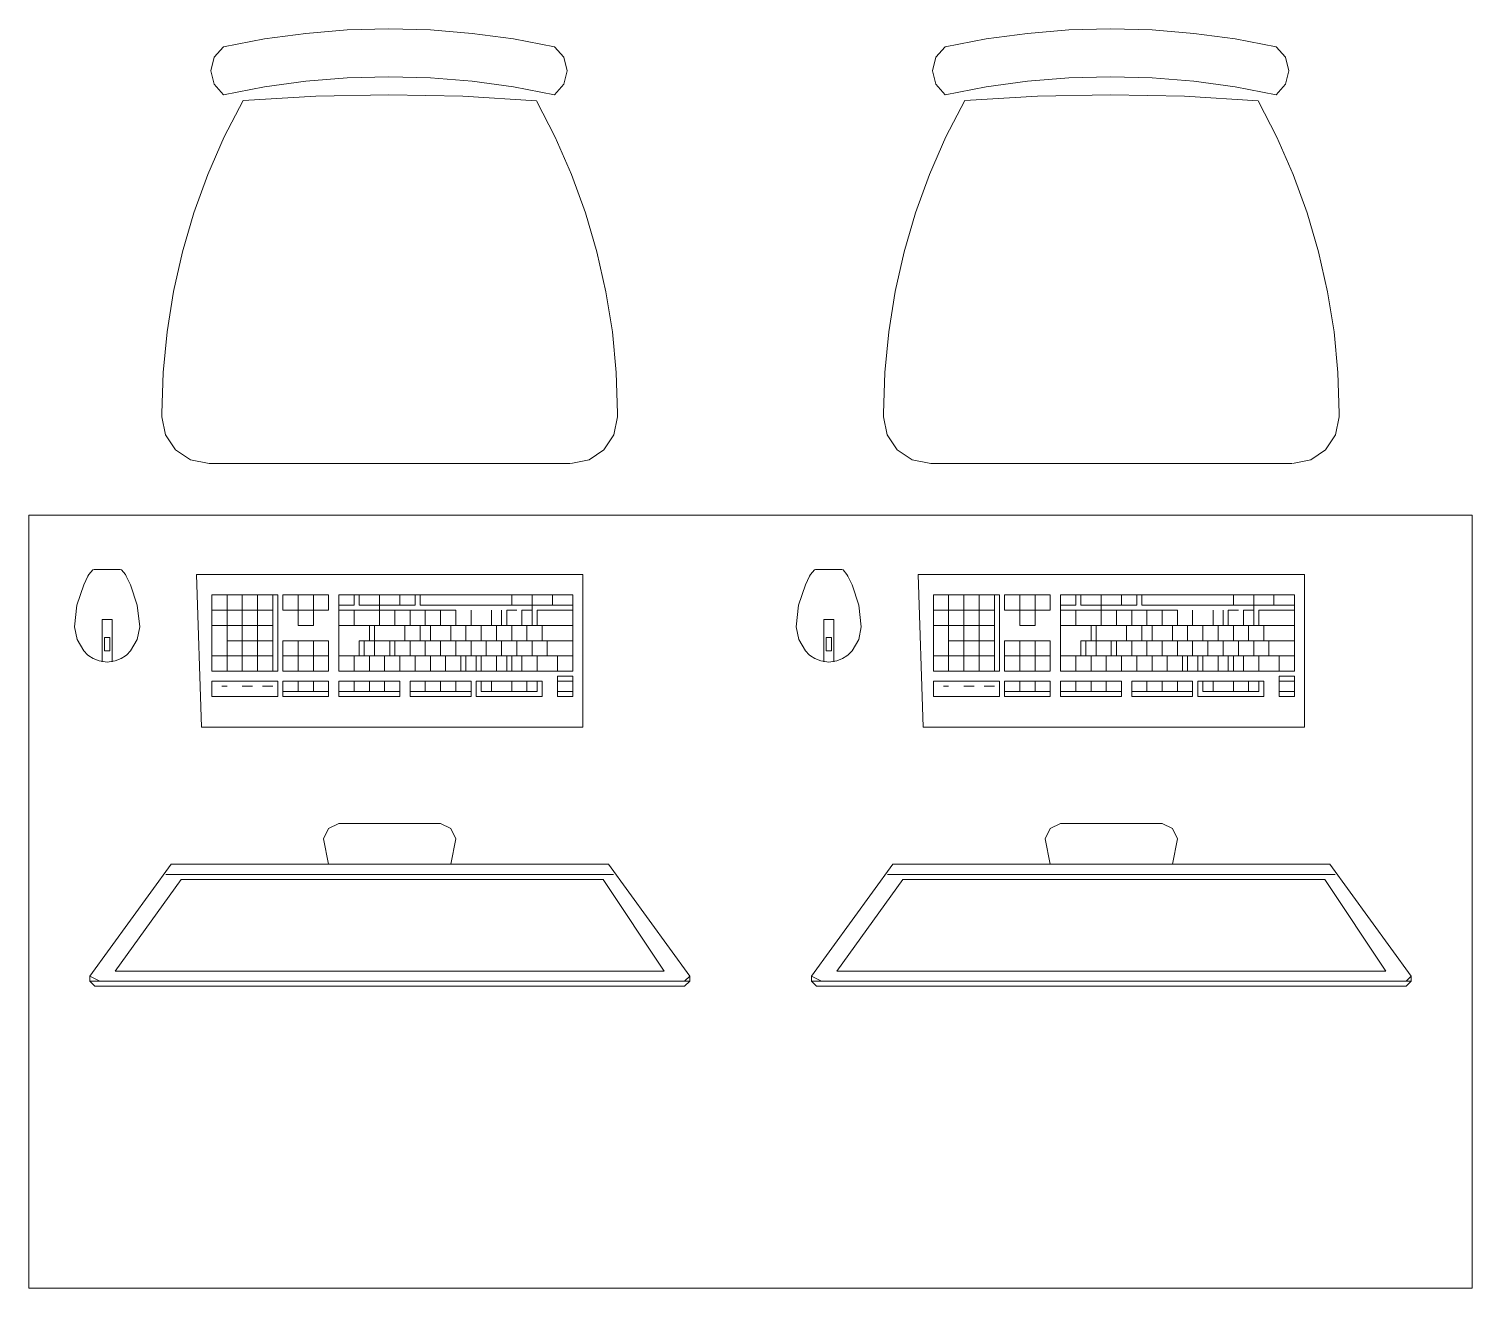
# Model space of a CAD drawing. Header units: millimetres. Extents: x 0 to 1189, y 0 to 841.
# Drawn here: x 826.52 to 840.52, y 622.41 to 634.63 of the extents above; entities that cross this region are included whole.
import ezdxf

# ---------------------------------------------------------------- set-up
doc = ezdxf.new("R2010")
doc.units = ezdxf.units.MM

msp = doc.modelspace()

# ---------------------------------------------------------------- linework, layer by layer
at = {"color": 253, "lineweight": 0, "true_color": 0x999999}
for points in [[(828.404266, 634.45574), (828.801438, 634.531865), (829.201892, 634.58624), (829.604783, 634.618865), (830.009268, 634.62974), (830.413753, 634.618865), (830.816644, 634.58624), (831.217098, 634.531865), (831.614271, 634.45574)], [(835.404276, 634.45574), (835.801449, 634.531865), (836.201903, 634.58624), (836.604794, 634.618865), (837.009279, 634.62974), (837.413764, 634.618865), (837.816655, 634.58624), (838.217109, 634.531865), (838.614281, 634.45574)], [(828.404266, 633.990739), (828.31389, 634.092239), (828.281265, 634.22374), (828.31389, 634.355115), (828.404266, 634.45574)], [(831.614271, 634.45574), (831.704646, 634.355115), (831.737271, 634.22374), (831.704646, 634.092239), (831.614271, 633.990739)], [(835.404276, 633.990739), (835.313901, 634.092239), (835.281276, 634.22374), (835.313901, 634.355115), (835.404276, 634.45574)], [(838.614281, 634.45574), (838.704656, 634.355115), (838.737281, 634.22374), (838.704656, 634.092239), (838.614281, 633.990739)], [(828.404266, 633.990739), (828.801438, 634.067021), (829.201892, 634.121739), (829.604783, 634.154708), (830.009268, 634.16574), (830.413753, 634.154708), (830.816644, 634.121739), (831.217098, 634.067021), (831.614271, 633.990739)], [(835.404276, 633.990739), (835.801449, 634.067021), (836.201903, 634.121739), (836.604794, 634.154708), (837.009279, 634.16574), (837.413764, 634.154708), (837.816655, 634.121739), (838.217109, 634.067021), (838.614281, 633.990739)], [(827.806265, 630.883735), (827.806265, 630.896735), (827.818919, 631.294368), (827.856687, 631.689236), (827.919275, 632.080166), (828.00639, 632.465987), (828.11774, 632.845527), (828.253031, 633.217613), (828.411971, 633.581075), (828.594266, 633.934739)], [(828.594266, 633.934739), (829.301392, 633.976614), (830.009268, 633.990739), (830.724644, 633.976364), (831.43927, 633.932739)], [(831.43927, 633.932739), (831.621565, 633.579448), (831.780505, 633.216347), (831.915796, 632.844599), (832.027146, 632.465362), (832.114262, 632.079797), (832.17685, 631.689064), (832.214617, 631.294323), (832.227271, 630.896735), (832.227271, 630.883735)], [(834.806275, 630.883735), (834.806275, 630.896735), (834.81893, 631.294368), (834.856697, 631.689236), (834.919285, 632.080166), (835.006401, 632.465987), (835.11775, 632.845527), (835.253042, 633.217613), (835.411981, 633.581075), (835.594277, 633.934739)], [(835.594277, 633.934739), (836.301403, 633.976614), (837.009279, 633.990739), (837.724655, 633.976364), (838.439281, 633.932739)], [(838.439281, 633.932739), (838.621576, 633.579448), (838.780516, 633.216347), (838.915807, 632.844599), (839.027157, 632.465362), (839.114272, 632.079797), (839.17686, 631.689064), (839.214628, 631.294323), (839.227282, 630.896735), (839.227282, 630.883735)], [(828.265265, 630.411734), (828.083281, 630.447515), (827.93864, 630.544984), (827.841062, 630.689328), (827.805265, 630.865735), (827.806265, 630.883735)], [(832.227271, 630.883735), (832.227271, 630.865735), (832.191631, 630.689328), (832.094396, 630.544984), (831.950099, 630.447515), (831.773271, 630.411734)], [(835.265276, 630.411734), (835.083291, 630.447515), (834.938651, 630.544984), (834.841072, 630.689328), (834.805275, 630.865735), (834.806275, 630.883735)], [(839.227282, 630.883735), (839.227282, 630.865735), (839.191641, 630.689328), (839.094407, 630.544984), (838.95011, 630.447515), (838.773281, 630.411734)], [(831.767271, 630.411734), (828.265265, 630.411734)], [(838.767281, 630.411734), (835.265276, 630.411734)], [(840.516284, 629.911733), (826.516263, 629.911733)], [(826.516263, 629.911733), (826.516263, 622.411722)], [(840.516284, 622.411722), (840.516284, 629.911733)], [(827.050264, 629.236732), (827.089264, 629.319732)], [(827.089264, 629.319732), (827.099264, 629.334732)], [(827.099264, 629.334732), (827.137264, 629.379732)], [(827.137264, 629.379732), (827.148264, 629.384732)], [(827.148264, 629.384732), (827.255264, 629.384732)], [(827.255264, 629.384732), (827.403264, 629.384732)], [(827.403264, 629.384732), (827.414264, 629.379732)], [(827.414264, 629.379732), (827.452264, 629.334732)], [(827.452264, 629.334732), (827.461264, 629.319732)], [(827.461264, 629.319732), (827.501264, 629.236732)], [(828.142265, 629.334732), (831.890271, 629.334732)], [(828.192265, 627.85573), (828.142265, 629.334732)], [(831.890271, 629.334732), (831.890271, 627.85573)], [(834.050274, 629.236732), (834.089274, 629.319732)], [(834.089274, 629.319732), (834.099274, 629.334732)], [(834.099274, 629.334732), (834.137274, 629.379732)], [(834.137274, 629.379732), (834.148274, 629.384732)], [(834.148274, 629.384732), (834.255275, 629.384732)], [(834.255275, 629.384732), (834.403275, 629.384732)], [(834.403275, 629.384732), (834.414275, 629.379732)], [(834.414275, 629.379732), (834.452275, 629.334732)], [(834.452275, 629.334732), (834.461275, 629.319732)], [(834.461275, 629.319732), (834.501275, 629.236732)], [(835.142276, 629.334732), (838.890282, 629.334732)], [(835.192276, 627.85573), (835.142276, 629.334732)], [(838.890282, 629.334732), (838.890282, 627.85573)], [(826.960263, 628.828731), (826.983138, 629.037607), (827.050264, 629.236732)], [(827.501264, 629.236732), (827.568389, 629.037607), (827.591264, 628.828731)], [(833.960274, 628.828731), (833.983149, 629.037607), (834.050274, 629.236732)], [(834.501275, 629.236732), (834.5684, 629.037607), (834.591275, 628.828731)], [(828.290265, 629.137732), (828.290265, 628.397731)], [(828.931266, 629.137732), (828.290265, 629.137732)], [(828.290265, 629.137732), (828.290265, 628.545731)], [(828.438266, 629.137732), (828.290265, 629.137732)], [(828.438266, 628.545731), (828.438266, 629.137732)], [(828.438266, 629.137732), (828.586266, 629.137732)], [(828.438266, 628.989732), (828.438266, 629.137732)], [(828.586266, 629.137732), (828.586266, 628.989732)], [(828.586266, 629.137732), (828.586266, 628.989732)], [(828.882266, 629.137732), (828.635266, 629.137732)], [(828.734266, 629.137732), (828.734266, 628.397731)], [(828.882266, 628.989732), (828.882266, 629.137732)], [(828.931266, 628.397731), (828.931266, 629.137732)], [(828.981266, 629.137732), (829.277267, 629.137732)], [(828.981266, 629.039732), (828.981266, 629.137732)], [(828.981266, 629.137732), (828.981266, 628.989732)], [(829.424267, 629.137732), (828.981266, 629.137732)], [(829.129267, 628.989732), (829.129267, 629.137732)], [(829.277267, 629.137732), (829.277267, 629.039732)], [(829.277267, 628.841731), (829.277267, 629.137732)], [(829.326267, 629.137732), (829.424267, 629.137732)], [(829.424267, 629.137732), (829.424267, 629.039732)], [(829.424267, 628.989732), (829.424267, 629.137732)], [(829.523267, 629.137732), (829.523267, 628.397731)], [(831.792271, 629.137732), (829.523267, 629.137732)], [(829.523267, 629.137732), (829.671268, 629.137732)], [(829.523267, 629.039732), (829.523267, 629.137732)], [(829.671268, 629.039732), (829.523267, 629.039732)], [(829.671268, 629.137732), (829.671268, 629.039732)], [(829.720268, 629.137732), (829.918268, 629.137732)], [(829.720268, 629.039732), (829.720268, 629.137732)], [(829.918268, 629.039732), (829.720268, 629.039732)], [(829.918268, 629.137732), (830.263268, 629.137732)], [(829.918268, 629.137732), (829.918268, 628.841731)], [(829.918268, 629.039732), (829.918268, 629.137732)], [(830.263268, 629.039732), (829.918268, 629.039732)], [(830.115268, 629.039732), (830.115268, 629.137732)], [(830.115268, 629.137732), (830.115268, 629.039732)], [(830.263268, 629.137732), (830.263268, 629.039732)], [(830.312269, 629.137732), (830.312269, 629.039732)], [(831.20027, 629.137732), (830.312269, 629.137732)], [(830.312269, 629.039732), (831.20027, 629.039732)], [(831.20027, 629.137732), (831.39727, 629.137732)], [(831.20027, 629.039732), (831.20027, 629.137732)], [(831.20027, 629.039732), (831.20027, 629.137732)], [(831.792271, 629.039732), (831.20027, 629.039732)], [(831.39727, 629.137732), (831.792271, 629.137732)], [(831.39727, 628.841731), (831.39727, 629.137732)], [(831.39727, 629.137732), (831.39727, 629.039732)], [(831.59427, 629.137732), (831.59427, 629.039732)], [(831.792271, 628.397731), (831.792271, 629.137732)], [(831.792271, 629.137732), (831.792271, 629.039732)], [(835.290276, 629.137732), (835.290276, 628.397731)], [(835.931277, 629.137732), (835.290276, 629.137732)], [(835.290276, 629.137732), (835.290276, 628.545731)], [(835.438276, 629.137732), (835.290276, 629.137732)], [(835.438276, 628.545731), (835.438276, 629.137732)], [(835.438276, 629.137732), (835.586277, 629.137732)], [(835.438276, 628.989732), (835.438276, 629.137732)], [(835.586277, 629.137732), (835.586277, 628.989732)], [(835.586277, 629.137732), (835.586277, 628.989732)], [(835.882277, 629.137732), (835.635277, 629.137732)], [(835.734277, 629.137732), (835.734277, 628.397731)], [(835.882277, 628.989732), (835.882277, 629.137732)], [(835.931277, 628.397731), (835.931277, 629.137732)], [(835.981277, 629.137732), (836.277278, 629.137732)], [(835.981277, 629.039732), (835.981277, 629.137732)], [(835.981277, 629.137732), (835.981277, 628.989732)], [(836.424278, 629.137732), (835.981277, 629.137732)], [(836.129277, 628.989732), (836.129277, 629.137732)], [(836.277278, 629.137732), (836.277278, 629.039732)], [(836.277278, 628.841731), (836.277278, 629.137732)], [(836.326278, 629.137732), (836.424278, 629.137732)], [(836.424278, 629.137732), (836.424278, 629.039732)], [(836.424278, 628.989732), (836.424278, 629.137732)], [(836.523278, 629.137732), (836.523278, 628.397731)], [(838.792281, 629.137732), (836.523278, 629.137732)], [(836.523278, 629.137732), (836.671278, 629.137732)], [(836.523278, 629.039732), (836.523278, 629.137732)], [(836.671278, 629.039732), (836.523278, 629.039732)], [(836.671278, 629.137732), (836.671278, 629.039732)], [(836.720278, 629.137732), (836.918279, 629.137732)], [(836.720278, 629.039732), (836.720278, 629.137732)], [(836.918279, 629.039732), (836.720278, 629.039732)], [(836.918279, 629.137732), (837.263279, 629.137732)], [(836.918279, 629.137732), (836.918279, 628.841731)], [(836.918279, 629.039732), (836.918279, 629.137732)], [(837.263279, 629.039732), (836.918279, 629.039732)], [(837.115279, 629.039732), (837.115279, 629.137732)], [(837.115279, 629.137732), (837.115279, 629.039732)], [(837.263279, 629.137732), (837.263279, 629.039732)], [(837.312279, 629.137732), (837.312279, 629.039732)], [(838.200281, 629.137732), (837.312279, 629.137732)], [(837.312279, 629.039732), (838.200281, 629.039732)], [(838.200281, 629.137732), (838.397281, 629.137732)], [(838.200281, 629.039732), (838.200281, 629.137732)], [(838.200281, 629.039732), (838.200281, 629.137732)], [(838.792281, 629.039732), (838.200281, 629.039732)], [(838.397281, 629.137732), (838.792281, 629.137732)], [(838.397281, 628.841731), (838.397281, 629.137732)], [(838.397281, 629.137732), (838.397281, 629.039732)], [(838.594281, 629.137732), (838.594281, 629.039732)], [(838.792281, 628.397731), (838.792281, 629.137732)], [(838.792281, 629.137732), (838.792281, 629.039732)], [(827.325264, 628.900732), (827.226264, 628.900732)], [(827.226264, 628.900732), (827.226264, 628.488731)], [(827.325264, 628.488731), (827.325264, 628.900732)], [(828.290265, 628.989732), (828.586266, 628.989732)], [(828.438266, 628.545731), (828.438266, 628.989732)], [(828.586266, 628.545731), (828.586266, 628.989732)], [(828.586266, 628.989732), (828.882266, 628.989732)], [(828.635266, 628.989732), (828.882266, 628.989732)], [(828.882266, 628.989732), (828.882266, 628.545731)], [(828.981266, 628.989732), (829.129267, 628.989732)], [(828.981266, 628.989732), (829.424267, 628.989732)], [(829.129267, 628.841731), (829.129267, 628.989732)], [(829.129267, 628.841731), (829.129267, 628.989732)], [(829.277267, 628.989732), (829.277267, 628.841731)], [(829.523267, 628.841731), (829.523267, 628.989732)], [(829.918268, 628.989732), (829.523267, 628.989732)], [(829.671268, 628.989732), (829.671268, 628.841731)], [(829.671268, 628.989732), (829.671268, 628.841731)], [(829.918268, 628.841731), (829.918268, 628.989732)], [(829.918268, 628.989732), (830.214268, 628.989732)], [(830.066268, 628.841731), (830.066268, 628.989732)], [(830.214268, 628.841731), (830.214268, 628.989732)], [(830.214268, 628.989732), (830.657269, 628.989732)], [(830.361269, 628.841731), (830.361269, 628.989732)], [(830.509269, 628.841731), (830.509269, 628.989732)], [(830.657269, 628.841731), (830.657269, 628.989732)], [(830.805269, 628.989732), (830.805269, 628.841731)], [(831.00327, 628.841731), (831.00327, 628.989732)], [(831.10127, 628.989732), (831.10127, 628.841731)], [(831.15127, 628.989732), (831.24927, 628.989732)], [(831.15127, 628.841731), (831.15127, 628.989732)], [(831.29827, 628.989732), (831.39727, 628.989732)], [(831.29827, 628.841731), (831.29827, 628.989732)], [(831.44627, 628.989732), (831.44627, 628.841731)], [(831.792271, 628.989732), (831.44627, 628.989732)], [(831.792271, 628.841731), (831.792271, 628.989732)], [(834.325275, 628.900732), (834.226275, 628.900732)], [(834.226275, 628.900732), (834.226275, 628.488731)], [(834.325275, 628.488731), (834.325275, 628.900732)], [(835.290276, 628.989732), (835.586277, 628.989732)], [(835.438276, 628.545731), (835.438276, 628.989732)], [(835.586277, 628.545731), (835.586277, 628.989732)], [(835.586277, 628.989732), (835.882277, 628.989732)], [(835.635277, 628.989732), (835.882277, 628.989732)], [(835.882277, 628.989732), (835.882277, 628.545731)], [(835.981277, 628.989732), (836.129277, 628.989732)], [(835.981277, 628.989732), (836.424278, 628.989732)], [(836.129277, 628.841731), (836.129277, 628.989732)], [(836.129277, 628.841731), (836.129277, 628.989732)], [(836.277278, 628.989732), (836.277278, 628.841731)], [(836.523278, 628.841731), (836.523278, 628.989732)], [(836.918279, 628.989732), (836.523278, 628.989732)], [(836.671278, 628.989732), (836.671278, 628.841731)], [(836.671278, 628.989732), (836.671278, 628.841731)], [(836.918279, 628.841731), (836.918279, 628.989732)], [(836.918279, 628.989732), (837.214279, 628.989732)], [(837.066279, 628.841731), (837.066279, 628.989732)], [(837.214279, 628.841731), (837.214279, 628.989732)], [(837.214279, 628.989732), (837.65728, 628.989732)], [(837.361279, 628.841731), (837.361279, 628.989732)], [(837.50928, 628.841731), (837.50928, 628.989732)], [(837.65728, 628.841731), (837.65728, 628.989732)], [(837.80528, 628.989732), (837.80528, 628.841731)], [(838.00328, 628.841731), (838.00328, 628.989732)], [(838.10128, 628.989732), (838.10128, 628.841731)], [(838.151281, 628.989732), (838.249281, 628.989732)], [(838.151281, 628.841731), (838.151281, 628.989732)], [(838.298281, 628.989732), (838.397281, 628.989732)], [(838.298281, 628.841731), (838.298281, 628.989732)], [(838.446281, 628.989732), (838.446281, 628.841731)], [(838.792281, 628.989732), (838.446281, 628.989732)], [(838.792281, 628.841731), (838.792281, 628.989732)], [(827.050264, 628.595731), (826.983513, 628.703981), (826.960263, 628.828731)], [(827.591264, 628.828731), (827.568014, 628.703981), (827.501264, 628.595731)], [(828.290265, 628.841731), (828.438266, 628.841731)], [(828.734266, 628.841731), (828.438266, 628.841731)], [(828.882266, 628.841731), (828.734266, 628.841731)], [(829.277267, 628.841731), (829.129267, 628.841731)], [(829.277267, 628.841731), (829.129267, 628.841731)], [(829.523267, 628.841731), (829.819268, 628.841731)], [(829.671268, 628.841731), (829.523267, 628.841731)], [(829.523267, 628.545731), (829.523267, 628.841731)], [(829.671268, 628.841731), (829.918268, 628.841731)], [(829.819268, 628.841731), (829.819268, 628.693731)], [(829.868268, 628.693731), (829.868268, 628.841731)], [(829.868268, 628.841731), (829.967268, 628.841731)], [(831.10127, 628.841731), (829.918268, 628.841731)], [(829.967268, 628.841731), (831.05227, 628.841731)], [(830.164268, 628.693731), (830.164268, 628.841731)], [(830.361269, 628.841731), (830.214268, 628.841731)], [(830.312269, 628.693731), (830.312269, 628.841731)], [(830.411269, 628.841731), (830.411269, 628.693731)], [(830.608269, 628.693731), (830.608269, 628.841731)], [(830.756269, 628.693731), (830.756269, 628.841731)], [(830.904269, 628.841731), (830.904269, 628.693731)], [(830.904269, 628.693731), (830.904269, 628.841731)], [(831.05227, 628.841731), (831.20027, 628.841731)], [(831.05227, 628.693731), (831.05227, 628.841731)], [(831.15127, 628.841731), (831.49627, 628.841731)], [(831.20027, 628.841731), (831.20027, 628.693731)], [(831.34827, 628.841731), (831.34827, 628.693731)], [(831.34827, 628.693731), (831.34827, 628.841731)], [(831.44627, 628.841731), (831.792271, 628.841731)], [(831.792271, 628.841731), (831.49627, 628.841731)], [(831.49627, 628.841731), (831.49627, 628.693731)], [(831.49627, 628.841731), (831.49627, 628.693731)], [(831.792271, 628.693731), (831.792271, 628.841731)], [(834.050274, 628.595731), (833.983524, 628.703981), (833.960274, 628.828731)], [(834.591275, 628.828731), (834.568025, 628.703981), (834.501275, 628.595731)], [(835.290276, 628.841731), (835.438276, 628.841731)], [(835.734277, 628.841731), (835.438276, 628.841731)], [(835.882277, 628.841731), (835.734277, 628.841731)], [(836.277278, 628.841731), (836.129277, 628.841731)], [(836.277278, 628.841731), (836.129277, 628.841731)], [(836.523278, 628.841731), (836.819278, 628.841731)], [(836.671278, 628.841731), (836.523278, 628.841731)], [(836.523278, 628.545731), (836.523278, 628.841731)], [(836.671278, 628.841731), (836.918279, 628.841731)], [(836.819278, 628.841731), (836.819278, 628.693731)], [(836.868279, 628.693731), (836.868279, 628.841731)], [(836.868279, 628.841731), (836.967279, 628.841731)], [(838.10128, 628.841731), (836.918279, 628.841731)], [(836.967279, 628.841731), (838.05228, 628.841731)], [(837.164279, 628.693731), (837.164279, 628.841731)], [(837.361279, 628.841731), (837.214279, 628.841731)], [(837.312279, 628.693731), (837.312279, 628.841731)], [(837.411279, 628.841731), (837.411279, 628.693731)], [(837.60828, 628.693731), (837.60828, 628.841731)], [(837.75628, 628.693731), (837.75628, 628.841731)], [(837.90428, 628.841731), (837.90428, 628.693731)], [(837.90428, 628.693731), (837.90428, 628.841731)], [(838.05228, 628.841731), (838.200281, 628.841731)], [(838.05228, 628.693731), (838.05228, 628.841731)], [(838.151281, 628.841731), (838.496281, 628.841731)], [(838.200281, 628.841731), (838.200281, 628.693731)], [(838.348281, 628.841731), (838.348281, 628.693731)], [(838.348281, 628.693731), (838.348281, 628.841731)], [(838.446281, 628.841731), (838.792281, 628.841731)], [(838.792281, 628.841731), (838.496281, 628.841731)], [(838.496281, 628.841731), (838.496281, 628.693731)], [(838.496281, 628.841731), (838.496281, 628.693731)], [(838.792281, 628.693731), (838.792281, 628.841731)], [(827.249264, 628.594731), (827.249264, 628.724731)], [(827.249264, 628.724731), (827.302264, 628.724731)], [(827.302264, 628.724731), (827.302264, 628.594731)], [(828.438266, 628.693731), (828.586266, 628.693731)], [(828.586266, 628.693731), (828.882266, 628.693731)], [(828.981266, 628.545731), (828.981266, 628.693731)], [(828.981266, 628.693731), (828.981266, 628.397731)], [(828.981266, 628.693731), (829.424267, 628.693731)], [(829.424267, 628.693731), (828.981266, 628.693731)], [(829.129267, 628.693731), (829.129267, 628.545731)], [(829.277267, 628.693731), (829.277267, 628.397731)], [(829.424267, 628.397731), (829.424267, 628.693731)], [(829.424267, 628.693731), (829.424267, 628.545731)], [(829.819268, 628.693731), (829.720268, 628.693731)], [(829.720268, 628.693731), (829.720268, 628.545731)], [(830.115268, 628.693731), (829.770268, 628.693731)], [(829.770268, 628.545731), (829.770268, 628.693731)], [(829.868268, 628.693731), (829.868268, 628.545731)], [(830.016268, 628.545731), (830.016268, 628.693731)], [(830.066268, 628.545731), (830.066268, 628.693731)], [(830.066268, 628.693731), (830.361269, 628.693731)], [(830.312269, 628.693731), (830.115268, 628.693731)], [(830.214268, 628.693731), (830.214268, 628.545731)], [(831.34827, 628.693731), (830.312269, 628.693731)], [(830.361269, 628.545731), (830.361269, 628.693731)], [(830.361269, 628.693731), (830.361269, 628.545731)], [(830.509269, 628.545731), (830.509269, 628.693731)], [(830.657269, 628.545731), (830.657269, 628.693731)], [(830.805269, 628.693731), (830.805269, 628.545731)], [(830.805269, 628.545731), (830.805269, 628.693731)], [(830.95327, 628.545731), (830.95327, 628.693731)], [(831.10127, 628.545731), (831.10127, 628.693731)], [(831.49627, 628.693731), (831.24927, 628.693731)], [(831.24927, 628.545731), (831.24927, 628.693731)], [(831.24927, 628.693731), (831.24927, 628.545731)], [(831.39727, 628.693731), (831.54527, 628.693731)], [(831.39727, 628.545731), (831.39727, 628.693731)], [(831.49627, 628.693731), (831.792271, 628.693731)], [(831.54527, 628.693731), (831.54527, 628.545731)], [(831.54527, 628.693731), (831.54527, 628.545731)], [(831.792271, 628.693731), (831.54527, 628.693731)], [(831.792271, 628.545731), (831.792271, 628.693731)], [(834.249275, 628.594731), (834.249275, 628.724731)], [(834.249275, 628.724731), (834.302275, 628.724731)], [(834.302275, 628.724731), (834.302275, 628.594731)], [(835.438276, 628.693731), (835.586277, 628.693731)], [(835.586277, 628.693731), (835.882277, 628.693731)], [(835.981277, 628.545731), (835.981277, 628.693731)], [(835.981277, 628.693731), (835.981277, 628.397731)], [(835.981277, 628.693731), (836.424278, 628.693731)], [(836.424278, 628.693731), (835.981277, 628.693731)], [(836.129277, 628.693731), (836.129277, 628.545731)], [(836.277278, 628.693731), (836.277278, 628.397731)], [(836.424278, 628.397731), (836.424278, 628.693731)], [(836.424278, 628.693731), (836.424278, 628.545731)], [(836.819278, 628.693731), (836.720278, 628.693731)], [(836.720278, 628.693731), (836.720278, 628.545731)], [(837.115279, 628.693731), (836.770278, 628.693731)], [(836.770278, 628.545731), (836.770278, 628.693731)], [(836.868279, 628.693731), (836.868279, 628.545731)], [(837.016279, 628.545731), (837.016279, 628.693731)], [(837.066279, 628.545731), (837.066279, 628.693731)], [(837.066279, 628.693731), (837.361279, 628.693731)], [(837.312279, 628.693731), (837.115279, 628.693731)], [(837.214279, 628.693731), (837.214279, 628.545731)], [(838.348281, 628.693731), (837.312279, 628.693731)], [(837.361279, 628.545731), (837.361279, 628.693731)], [(837.361279, 628.693731), (837.361279, 628.545731)], [(837.50928, 628.545731), (837.50928, 628.693731)], [(837.65728, 628.545731), (837.65728, 628.693731)], [(837.80528, 628.693731), (837.80528, 628.545731)], [(837.80528, 628.545731), (837.80528, 628.693731)], [(837.95328, 628.545731), (837.95328, 628.693731)], [(838.10128, 628.545731), (838.10128, 628.693731)], [(838.496281, 628.693731), (838.249281, 628.693731)], [(838.249281, 628.545731), (838.249281, 628.693731)], [(838.249281, 628.693731), (838.249281, 628.545731)], [(838.397281, 628.693731), (838.545281, 628.693731)], [(838.397281, 628.545731), (838.397281, 628.693731)], [(838.496281, 628.693731), (838.792281, 628.693731)], [(838.545281, 628.693731), (838.545281, 628.545731)], [(838.545281, 628.693731), (838.545281, 628.545731)], [(838.792281, 628.693731), (838.545281, 628.693731)], [(838.792281, 628.545731), (838.792281, 628.693731)], [(827.086264, 628.556731), (827.050264, 628.595731)], [(827.099264, 628.545731), (827.086264, 628.556731)], [(827.141264, 628.520731), (827.099264, 628.545731)], [(827.198264, 628.496731), (827.141264, 628.520731)], [(827.275264, 628.483731), (827.198264, 628.496731)], [(827.302264, 628.594731), (827.249264, 628.594731)], [(827.353264, 628.496731), (827.275264, 628.483731)], [(827.410264, 628.520731), (827.353264, 628.496731)], [(827.452264, 628.545731), (827.410264, 628.520731)], [(827.465264, 628.556731), (827.452264, 628.545731)], [(827.501264, 628.595731), (827.465264, 628.556731)], [(828.290265, 628.545731), (828.734266, 628.545731)], [(828.290265, 628.397731), (828.290265, 628.545731)], [(828.290265, 628.545731), (828.438266, 628.545731)], [(828.438266, 628.545731), (828.438266, 628.397731)], [(828.586266, 628.545731), (828.487266, 628.545731)], [(828.586266, 628.545731), (828.586266, 628.397731)], [(828.882266, 628.545731), (828.635266, 628.545731)], [(828.783266, 628.545731), (828.882266, 628.545731)], [(828.882266, 628.545731), (828.882266, 628.397731)], [(828.981266, 628.397731), (828.981266, 628.545731)], [(829.424267, 628.545731), (828.981266, 628.545731)], [(829.129267, 628.545731), (829.129267, 628.397731)], [(829.424267, 628.545731), (829.424267, 628.397731)], [(829.523267, 628.545731), (829.671268, 628.545731)], [(829.523267, 628.397731), (829.523267, 628.545731)], [(829.720268, 628.545731), (829.523267, 628.545731)], [(829.671268, 628.397731), (829.671268, 628.545731)], [(829.671268, 628.545731), (829.819268, 628.545731)], [(830.016268, 628.545731), (829.770268, 628.545731)], [(829.819268, 628.545731), (830.263268, 628.545731)], [(829.819268, 628.397731), (829.819268, 628.545731)], [(829.967268, 628.545731), (829.967268, 628.397731)], [(829.967268, 628.397731), (829.967268, 628.545731)], [(830.361269, 628.545731), (830.066268, 628.545731)], [(830.115268, 628.545731), (830.115268, 628.397731)], [(830.95327, 628.545731), (830.263268, 628.545731)], [(830.263268, 628.545731), (830.263268, 628.397731)], [(830.509269, 628.545731), (830.361269, 628.545731)], [(830.411269, 628.545731), (830.411269, 628.397731)], [(830.411269, 628.397731), (830.411269, 628.545731)], [(830.559269, 628.545731), (830.559269, 628.397731)], [(830.707269, 628.545731), (830.707269, 628.397731)], [(830.756269, 628.545731), (830.855269, 628.545731)], [(830.756269, 628.397731), (830.756269, 628.545731)], [(830.855269, 628.545731), (830.855269, 628.397731)], [(830.904269, 628.545731), (831.00327, 628.545731)], [(830.904269, 628.397731), (830.904269, 628.545731)], [(830.95327, 628.545731), (831.792271, 628.545731)], [(831.05227, 628.397731), (831.05227, 628.545731)], [(831.15127, 628.545731), (831.15127, 628.397731)], [(831.20027, 628.397731), (831.20027, 628.545731)], [(831.29827, 628.545731), (831.29827, 628.397731)], [(831.44627, 628.545731), (831.44627, 628.397731)], [(831.54527, 628.545731), (831.792271, 628.545731)], [(831.644271, 628.545731), (831.644271, 628.397731)], [(831.644271, 628.397731), (831.644271, 628.545731)], [(831.792271, 628.545731), (831.792271, 628.397731)], [(834.086274, 628.556731), (834.050274, 628.595731)], [(834.099274, 628.545731), (834.086274, 628.556731)], [(834.141274, 628.520731), (834.099274, 628.545731)], [(834.198274, 628.496731), (834.141274, 628.520731)], [(834.275275, 628.483731), (834.198274, 628.496731)], [(834.302275, 628.594731), (834.249275, 628.594731)], [(834.353275, 628.496731), (834.275275, 628.483731)], [(834.410275, 628.520731), (834.353275, 628.496731)], [(834.452275, 628.545731), (834.410275, 628.520731)], [(834.465275, 628.556731), (834.452275, 628.545731)], [(834.501275, 628.595731), (834.465275, 628.556731)], [(835.290276, 628.545731), (835.734277, 628.545731)], [(835.290276, 628.397731), (835.290276, 628.545731)], [(835.290276, 628.545731), (835.438276, 628.545731)], [(835.438276, 628.545731), (835.438276, 628.397731)], [(835.586277, 628.545731), (835.487276, 628.545731)], [(835.586277, 628.545731), (835.586277, 628.397731)], [(835.882277, 628.545731), (835.635277, 628.545731)], [(835.783277, 628.545731), (835.882277, 628.545731)], [(835.882277, 628.545731), (835.882277, 628.397731)], [(835.981277, 628.397731), (835.981277, 628.545731)], [(836.424278, 628.545731), (835.981277, 628.545731)], [(836.129277, 628.545731), (836.129277, 628.397731)], [(836.424278, 628.545731), (836.424278, 628.397731)], [(836.523278, 628.545731), (836.671278, 628.545731)], [(836.523278, 628.397731), (836.523278, 628.545731)], [(836.720278, 628.545731), (836.523278, 628.545731)], [(836.671278, 628.397731), (836.671278, 628.545731)], [(836.671278, 628.545731), (836.819278, 628.545731)], [(837.016279, 628.545731), (836.770278, 628.545731)], [(836.819278, 628.545731), (837.263279, 628.545731)], [(836.819278, 628.397731), (836.819278, 628.545731)], [(836.967279, 628.545731), (836.967279, 628.397731)], [(836.967279, 628.397731), (836.967279, 628.545731)], [(837.361279, 628.545731), (837.066279, 628.545731)], [(837.115279, 628.545731), (837.115279, 628.397731)], [(837.95328, 628.545731), (837.263279, 628.545731)], [(837.263279, 628.545731), (837.263279, 628.397731)], [(837.50928, 628.545731), (837.361279, 628.545731)], [(837.411279, 628.545731), (837.411279, 628.397731)], [(837.411279, 628.397731), (837.411279, 628.545731)], [(837.55928, 628.545731), (837.55928, 628.397731)], [(837.70728, 628.545731), (837.70728, 628.397731)], [(837.75628, 628.545731), (837.85528, 628.545731)], [(837.75628, 628.397731), (837.75628, 628.545731)], [(837.85528, 628.545731), (837.85528, 628.397731)], [(837.90428, 628.545731), (838.00328, 628.545731)], [(837.90428, 628.397731), (837.90428, 628.545731)], [(837.95328, 628.545731), (838.792281, 628.545731)], [(838.05228, 628.397731), (838.05228, 628.545731)], [(838.151281, 628.545731), (838.151281, 628.397731)], [(838.200281, 628.397731), (838.200281, 628.545731)], [(838.298281, 628.545731), (838.298281, 628.397731)], [(838.446281, 628.545731), (838.446281, 628.397731)], [(838.545281, 628.545731), (838.792281, 628.545731)], [(838.644281, 628.545731), (838.644281, 628.397731)], [(838.644281, 628.397731), (838.644281, 628.545731)], [(838.792281, 628.545731), (838.792281, 628.397731)], [(828.438266, 628.397731), (828.290265, 628.397731)], [(828.290265, 628.397731), (828.931266, 628.397731)], [(828.882266, 628.397731), (828.487266, 628.397731)], [(829.129267, 628.397731), (828.981266, 628.397731)], [(828.981266, 628.397731), (829.424267, 628.397731)], [(829.277267, 628.397731), (829.129267, 628.397731)], [(829.424267, 628.397731), (829.326267, 628.397731)], [(829.523267, 628.397731), (831.792271, 628.397731)], [(829.819268, 628.397731), (829.523267, 628.397731)], [(829.967268, 628.397731), (829.819268, 628.397731)], [(830.115268, 628.397731), (829.967268, 628.397731)], [(830.263268, 628.397731), (830.115268, 628.397731)], [(831.00327, 628.397731), (830.756269, 628.397731)], [(831.29827, 628.397731), (831.05227, 628.397731)], [(831.44627, 628.397731), (831.34827, 628.397731)], [(831.792271, 628.397731), (831.49627, 628.397731)], [(831.644271, 628.348731), (831.792271, 628.348731)], [(831.644271, 628.15173), (831.644271, 628.348731)], [(831.792271, 628.348731), (831.792271, 628.15173)], [(835.438276, 628.397731), (835.290276, 628.397731)], [(835.290276, 628.397731), (835.931277, 628.397731)], [(835.882277, 628.397731), (835.487276, 628.397731)], [(836.129277, 628.397731), (835.981277, 628.397731)], [(835.981277, 628.397731), (836.424278, 628.397731)], [(836.277278, 628.397731), (836.129277, 628.397731)], [(836.424278, 628.397731), (836.326278, 628.397731)], [(836.523278, 628.397731), (838.792281, 628.397731)], [(836.819278, 628.397731), (836.523278, 628.397731)], [(836.967279, 628.397731), (836.819278, 628.397731)], [(837.115279, 628.397731), (836.967279, 628.397731)], [(837.263279, 628.397731), (837.115279, 628.397731)], [(838.00328, 628.397731), (837.75628, 628.397731)], [(838.298281, 628.397731), (838.05228, 628.397731)], [(838.446281, 628.397731), (838.348281, 628.397731)], [(838.792281, 628.397731), (838.496281, 628.397731)], [(838.644281, 628.348731), (838.792281, 628.348731)], [(838.644281, 628.15173), (838.644281, 628.348731)], [(838.792281, 628.348731), (838.792281, 628.15173)], [(828.290265, 628.299731), (828.290265, 628.15173)], [(828.931266, 628.299731), (828.290265, 628.299731)], [(828.389266, 628.250731), (828.438266, 628.250731)], [(828.438266, 628.250731), (828.389266, 628.250731)], [(828.586266, 628.250731), (828.685266, 628.250731)], [(828.685266, 628.250731), (828.586266, 628.250731)], [(828.882266, 628.250731), (828.783266, 628.250731)], [(828.882266, 628.250731), (828.783266, 628.250731)], [(828.931266, 628.15173), (828.931266, 628.299731)], [(828.981266, 628.299731), (829.424267, 628.299731)], [(829.424267, 628.299731), (828.981266, 628.299731)], [(828.981266, 628.20073), (828.981266, 628.299731)], [(828.981266, 628.299731), (828.981266, 628.15173)], [(829.424267, 628.20073), (828.981266, 628.20073)], [(829.129267, 628.299731), (829.129267, 628.20073)], [(829.277267, 628.299731), (829.277267, 628.20073)], [(829.424267, 628.299731), (829.424267, 628.20073)], [(829.424267, 628.15173), (829.424267, 628.299731)], [(829.523267, 628.299731), (829.819268, 628.299731)], [(829.523267, 628.20073), (829.523267, 628.299731)], [(829.523267, 628.299731), (829.523267, 628.15173)], [(830.115268, 628.299731), (829.523267, 628.299731)], [(829.819268, 628.20073), (829.523267, 628.20073)], [(829.671268, 628.20073), (829.671268, 628.299731)], [(829.819268, 628.299731), (829.967268, 628.299731)], [(829.819268, 628.299731), (829.819268, 628.20073)], [(830.115268, 628.20073), (829.819268, 628.20073)], [(829.967268, 628.299731), (830.115268, 628.299731)], [(829.967268, 628.299731), (829.967268, 628.20073)], [(830.115268, 628.299731), (830.115268, 628.20073)], [(830.115268, 628.15173), (830.115268, 628.299731)], [(830.214268, 628.299731), (830.460269, 628.299731)], [(830.214268, 628.20073), (830.214268, 628.299731)], [(830.214268, 628.299731), (830.214268, 628.15173)], [(830.805269, 628.299731), (830.214268, 628.299731)], [(830.509269, 628.20073), (830.214268, 628.20073)], [(830.361269, 628.20073), (830.361269, 628.299731)], [(830.509269, 628.20073), (830.509269, 628.299731)], [(830.509269, 628.299731), (830.805269, 628.299731)], [(830.805269, 628.20073), (830.509269, 628.20073)], [(830.657269, 628.20073), (830.657269, 628.299731)], [(830.805269, 628.299731), (830.805269, 628.20073)], [(830.805269, 628.15173), (830.805269, 628.299731)], [(831.49627, 628.299731), (830.855269, 628.299731)], [(830.855269, 628.299731), (830.855269, 628.15173)], [(830.904269, 628.20073), (830.904269, 628.299731)], [(830.904269, 628.299731), (831.44627, 628.299731)], [(831.44627, 628.20073), (830.904269, 628.20073)], [(831.00327, 628.299731), (831.00327, 628.20073)], [(831.20027, 628.20073), (831.20027, 628.299731)], [(831.34827, 628.20073), (831.34827, 628.299731)], [(831.44627, 628.299731), (831.44627, 628.20073)], [(831.49627, 628.15173), (831.49627, 628.299731)], [(831.644271, 628.299731), (831.792271, 628.299731)], [(831.644271, 628.20073), (831.644271, 628.299731)], [(831.792271, 628.20073), (831.644271, 628.20073)], [(831.792271, 628.299731), (831.792271, 628.20073)], [(835.290276, 628.299731), (835.290276, 628.15173)], [(835.931277, 628.299731), (835.290276, 628.299731)], [(835.389276, 628.250731), (835.438276, 628.250731)], [(835.438276, 628.250731), (835.389276, 628.250731)], [(835.586277, 628.250731), (835.685277, 628.250731)], [(835.685277, 628.250731), (835.586277, 628.250731)], [(835.882277, 628.250731), (835.783277, 628.250731)], [(835.882277, 628.250731), (835.783277, 628.250731)], [(835.931277, 628.15173), (835.931277, 628.299731)], [(835.981277, 628.299731), (836.424278, 628.299731)], [(836.424278, 628.299731), (835.981277, 628.299731)], [(835.981277, 628.20073), (835.981277, 628.299731)], [(835.981277, 628.299731), (835.981277, 628.15173)], [(836.424278, 628.20073), (835.981277, 628.20073)], [(836.129277, 628.299731), (836.129277, 628.20073)], [(836.277278, 628.299731), (836.277278, 628.20073)], [(836.424278, 628.299731), (836.424278, 628.20073)], [(836.424278, 628.15173), (836.424278, 628.299731)], [(836.523278, 628.299731), (836.819278, 628.299731)], [(836.523278, 628.20073), (836.523278, 628.299731)], [(836.523278, 628.299731), (836.523278, 628.15173)], [(837.115279, 628.299731), (836.523278, 628.299731)], [(836.819278, 628.20073), (836.523278, 628.20073)], [(836.671278, 628.20073), (836.671278, 628.299731)], [(836.819278, 628.299731), (836.967279, 628.299731)], [(836.819278, 628.299731), (836.819278, 628.20073)], [(837.115279, 628.20073), (836.819278, 628.20073)], [(836.967279, 628.299731), (837.115279, 628.299731)], [(836.967279, 628.299731), (836.967279, 628.20073)], [(837.115279, 628.299731), (837.115279, 628.20073)], [(837.115279, 628.15173), (837.115279, 628.299731)], [(837.214279, 628.299731), (837.460279, 628.299731)], [(837.214279, 628.20073), (837.214279, 628.299731)], [(837.214279, 628.299731), (837.214279, 628.15173)], [(837.80528, 628.299731), (837.214279, 628.299731)], [(837.50928, 628.20073), (837.214279, 628.20073)], [(837.361279, 628.20073), (837.361279, 628.299731)], [(837.50928, 628.20073), (837.50928, 628.299731)], [(837.50928, 628.299731), (837.80528, 628.299731)], [(837.80528, 628.20073), (837.50928, 628.20073)], [(837.65728, 628.20073), (837.65728, 628.299731)], [(837.80528, 628.299731), (837.80528, 628.20073)], [(837.80528, 628.15173), (837.80528, 628.299731)], [(838.496281, 628.299731), (837.85528, 628.299731)], [(837.85528, 628.299731), (837.85528, 628.15173)], [(837.90428, 628.20073), (837.90428, 628.299731)], [(837.90428, 628.299731), (838.446281, 628.299731)], [(838.446281, 628.20073), (837.90428, 628.20073)], [(838.00328, 628.299731), (838.00328, 628.20073)], [(838.200281, 628.20073), (838.200281, 628.299731)], [(838.348281, 628.20073), (838.348281, 628.299731)], [(838.446281, 628.299731), (838.446281, 628.20073)], [(838.496281, 628.15173), (838.496281, 628.299731)], [(838.644281, 628.299731), (838.792281, 628.299731)], [(838.644281, 628.20073), (838.644281, 628.299731)], [(838.792281, 628.20073), (838.644281, 628.20073)], [(838.792281, 628.299731), (838.792281, 628.20073)], [(828.290265, 628.15173), (828.931266, 628.15173)], [(828.981266, 628.15173), (829.424267, 628.15173)], [(829.523267, 628.15173), (830.115268, 628.15173)], [(830.214268, 628.15173), (830.805269, 628.15173)], [(830.855269, 628.15173), (831.49627, 628.15173)], [(831.792271, 628.15173), (831.644271, 628.15173)], [(835.290276, 628.15173), (835.931277, 628.15173)], [(835.981277, 628.15173), (836.424278, 628.15173)], [(836.523278, 628.15173), (837.115279, 628.15173)], [(837.214279, 628.15173), (837.80528, 628.15173)], [(837.85528, 628.15173), (838.496281, 628.15173)], [(838.792281, 628.15173), (838.644281, 628.15173)], [(831.890271, 627.85573), (828.192265, 627.85573)], [(838.890282, 627.85573), (835.192276, 627.85573)], [(829.424267, 626.869728), (829.375267, 626.770728)], [(829.424267, 626.869728), (829.375267, 626.770728)], [(829.523267, 626.918728), (829.424267, 626.869728)], [(829.523267, 626.918728), (829.424267, 626.869728)], [(829.523267, 626.918728), (830.016268, 626.918728)], [(829.523267, 626.918728), (830.016268, 626.918728)], [(830.016268, 626.918728), (830.509269, 626.918728)], [(830.016268, 626.918728), (830.509269, 626.918728)], [(830.509269, 626.918728), (830.608269, 626.869728)], [(830.509269, 626.918728), (830.608269, 626.869728)], [(830.608269, 626.869728), (830.657269, 626.770728)], [(830.608269, 626.869728), (830.657269, 626.770728)], [(836.424278, 626.869728), (836.375278, 626.770728)], [(836.424278, 626.869728), (836.375278, 626.770728)], [(836.523278, 626.918728), (836.424278, 626.869728)], [(836.523278, 626.918728), (836.424278, 626.869728)], [(836.523278, 626.918728), (837.016279, 626.918728)], [(836.523278, 626.918728), (837.016279, 626.918728)], [(837.016279, 626.918728), (837.50928, 626.918728)], [(837.016279, 626.918728), (837.50928, 626.918728)], [(837.50928, 626.918728), (837.60828, 626.869728)], [(837.50928, 626.918728), (837.60828, 626.869728)], [(837.60828, 626.869728), (837.65728, 626.770728)], [(837.60828, 626.869728), (837.65728, 626.770728)], [(829.375267, 626.770728), (829.424267, 626.524728)], [(830.657269, 626.770728), (830.608269, 626.524728)], [(836.375278, 626.770728), (836.424278, 626.524728)], [(837.65728, 626.770728), (837.60828, 626.524728)], [(827.896265, 626.524728), (827.107264, 625.439726)], [(827.945265, 626.524728), (827.896265, 626.524728)], [(828.044265, 626.524728), (827.945265, 626.524728)], [(830.016268, 626.524728), (828.044265, 626.524728)], [(832.038271, 626.524728), (830.016268, 626.524728)], [(832.137271, 626.524728), (832.038271, 626.524728)], [(832.926273, 625.439726), (832.137271, 626.524728)], [(834.896276, 626.524728), (834.107274, 625.439726)], [(834.945276, 626.524728), (834.896276, 626.524728)], [(835.044276, 626.524728), (834.945276, 626.524728)], [(837.016279, 626.524728), (835.044276, 626.524728)], [(839.038282, 626.524728), (837.016279, 626.524728)], [(839.137282, 626.524728), (839.038282, 626.524728)], [(839.926283, 625.439726), (839.137282, 626.524728)], [(827.994265, 626.376728), (827.353264, 625.488726)], [(830.016268, 626.425728), (827.846265, 626.425728)], [(830.016268, 626.376728), (827.994265, 626.376728)], [(832.186271, 626.425728), (830.016268, 626.425728)], [(832.087271, 626.376728), (830.016268, 626.376728)], [(832.679272, 625.488726), (832.087271, 626.376728)], [(834.994276, 626.376728), (834.353275, 625.488726)], [(837.016279, 626.425728), (834.846275, 626.425728)], [(837.016279, 626.376728), (834.994276, 626.376728)], [(839.186282, 626.425728), (837.016279, 626.425728)], [(839.087282, 626.376728), (837.016279, 626.376728)], [(839.679283, 625.488726), (839.087282, 626.376728)], [(827.107264, 625.439726), (827.107264, 625.389726)], [(827.107264, 625.439726), (827.205264, 625.389726)], [(827.107264, 625.389726), (827.156264, 625.340726)], [(827.107264, 625.389726), (827.205264, 625.389726)], [(827.205264, 625.389726), (830.016268, 625.389726)], [(827.205264, 625.389726), (830.016268, 625.389726)], [(827.353264, 625.488726), (830.016268, 625.488726)], [(830.016268, 625.488726), (832.679272, 625.488726)], [(830.016268, 625.389726), (832.827272, 625.389726)], [(830.016268, 625.389726), (832.877272, 625.389726)], [(832.827272, 625.389726), (832.926273, 625.389726)], [(832.877272, 625.389726), (832.926273, 625.439726)], [(832.877272, 625.340726), (832.926273, 625.389726)], [(832.926273, 625.389726), (832.926273, 625.439726)], [(834.107274, 625.439726), (834.107274, 625.389726)], [(834.107274, 625.439726), (834.205274, 625.389726)], [(834.107274, 625.389726), (834.156274, 625.340726)], [(834.107274, 625.389726), (834.205274, 625.389726)], [(834.205274, 625.389726), (837.016279, 625.389726)], [(834.205274, 625.389726), (837.016279, 625.389726)], [(834.353275, 625.488726), (837.016279, 625.488726)], [(837.016279, 625.488726), (839.679283, 625.488726)], [(837.016279, 625.389726), (839.827283, 625.389726)], [(837.016279, 625.389726), (839.877283, 625.389726)], [(839.827283, 625.389726), (839.926283, 625.389726)], [(839.877283, 625.389726), (839.926283, 625.439726)], [(839.877283, 625.340726), (839.926283, 625.389726)], [(839.926283, 625.389726), (839.926283, 625.439726)], [(827.156264, 625.340726), (830.016268, 625.340726)], [(830.016268, 625.340726), (832.877272, 625.340726)], [(834.156274, 625.340726), (837.016279, 625.340726)], [(837.016279, 625.340726), (839.877283, 625.340726)], [(826.516263, 622.411722), (840.516284, 622.411722)]]:
    msp.add_lwpolyline(points, dxfattribs=at)

doc.saveas('drawing.dxf')
